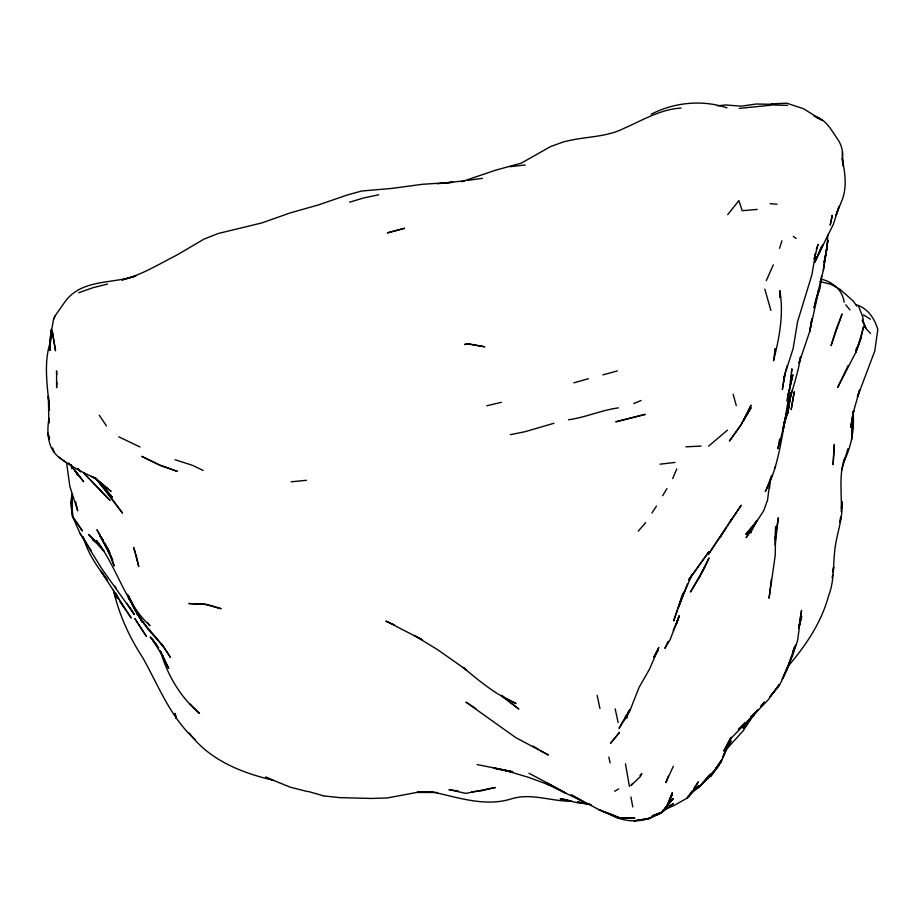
<?xml version="1.0" encoding="UTF-8"?>
<svg xmlns="http://www.w3.org/2000/svg" width="924" height="924" viewBox="0 0 924 924"><rect width="100%" height="100%" fill="white"/><g stroke="black" fill="none" stroke-linecap="round" stroke-linejoin="round"><path stroke-width="1.39" d="M779.74 297.54L779.856 290.633C783.91 314.437 779.279 337.814 773.527 360.799L775.317 348.591M851.997 433.31L852.979 411.919C854.735 428.955 851.42 446.269 843.889 461.619M757.276 520.593L746.234 537.514L757.276 520.593L745.83 534.349L757.414 520.478L763.767 510.591L767.567 499.965L769.808 482.12L771.806 475.329L766.689 488.461M851.697 439.628L853.406 411.515M56.849 382.328L56.63 387.687L56.549 370.882L56.861 374.532M769.577 488.415L769.9 480.526M50.566 335.851L49.723 350.404L51.409 329.383L49.723 350.404L50.566 335.851L53.534 319.45L55.07 315.892L65.177 301.501C81.924 278.771 112.266 284.142 136.013 275.849M842.249 156.826C843.15 151.074 841.406 145.345 838.472 140.425C831.762 131 826.414 119.057 814.032 116.193M833.806 451.466L833.101 464.668L834.372 444.317L833.875 450.138M629.417 786.359L625.456 763.825M771.124 583.333L769.08 598.221L771.401 579.348M840.621 516.874L840.159 522.487L840.701 517.128M841.325 508.466C841.637 491.522 838.934 474.289 844.721 457.727M827.234 246.997L824.15 262.173L827.234 246.997L827.708 234.904M841.233 511.781L841.903 501.455C843.381 519.011 835.874 535.377 834.545 552.679C833.113 567.013 834.095 581.739 828.701 595.391C821.54 622.418 805.705 645.784 787.675 666.735M833.055 572.395L833.644 567.244L832.951 571.286M789.604 388.646L790.101 384.396M790.424 381.566L791.083 375.906M791.406 373.077L791.891 368.826C788.9 395.657 785.804 422.742 777.904 448.694L779.59 439.108M821.563 276.114L820.015 288.265L815.234 301.848M783.991 424.22L787.571 413.675L790.875 393.231M788.784 406.976L790.147 398.637M774.474 354.308L775.305 348.683M823.319 270.478L827.846 240.598L823.319 270.478L814.021 307.935L818.71 290.39L809.713 331.531L799.006 363.155L800.669 356.456C797.655 376.773 789.65 395.795 786.012 415.962L791.66 390.956M816.308 249.122L818.063 244.479L814.298 258.662L815.569 253.257L811.884 274.832L797.551 321.771L793.15 348.533L785.007 373.943L782.351 389.501L784.672 374.763L787.144 365.777M825.606 255.532L824.901 260.025M853.199 412.427L850.692 427.442L853.741 410.845L853.51 411.711L859.574 390.101L857.472 396.916L874.774 350.993L877.8 329.602C874.554 318.191 867.694 308.235 855.913 304.55M790.748 393.566L788.865 404.724L791.845 390.898M774.705 539.397L775.155 536.705M775.617 534.003L778.355 517.833L775.132 545.033L775.64 526.668L775.236 555.405L770.997 584.823M787.652 396.639L788.218 394.121L787.71 396.777M798.683 626.587L799.156 623.885M799.641 621.182L801.558 610.371L797.689 640.078L792.561 655.832L782.258 679.256L789.165 662.958L794.628 647.17L792.526 653.603M72.245 493.601L70.617 502.933L72.603 516.689L80.018 533.321L101.536 568.387L134.327 614.448L126.946 603.407M789.015 402.287C781.496 432.074 780.283 464.091 765.245 491.476L766.181 489.778M832.108 577.812L832.639 575.063M786.878 400.97L788.218 394.121M50.277 342.169C43.105 364.46 47.886 387.583 49.411 410.279L48.383 396.257L48.868 423.157L48.984 418.48C46.546 432.513 47.505 449.422 60.279 458.258C71.136 466.585 83.472 472.718 95.819 478.505L91.372 476.334L95.576 478.759L111.076 491.372L95.23 477.927M814.298 258.662L814.483 257.808M785.712 417.336L782.697 431.196L787.467 409.309M789.442 390.067L792.884 374.786L788.08 394.941L789.442 390.067L788.634 392.769M798.706 628.135L801.674 616.574L798.798 627.558M847.897 448.764L841.487 470.766M783.852 423.85L785.654 417.267M628.332 711.884L626.576 718.156L628.574 711.365M784.118 422.903L788.957 405.74L787.571 413.675L788.738 407.114L783.021 427.812M752.159 527.766L750.6 532.975L756.825 520.327L753.88 525.825M779.579 248.302L781.9 240.748M835.435 331.323L831.046 345.668L842.134 313.941L835.827 330.018M677.893 608.165L682.755 593.37M791.683 656.179L787.098 669.819L779.198 685.747L770.339 696.396M677.465 609.447L673.631 620.974L681.75 598.151L692.03 574.74L688.519 580.168M774.832 468.249L775.594 466.17M684.592 591.129L678.597 606.918L687.479 583.887M668.26 776.264L665.811 782.686L673.319 766.273M793.058 651.27L795.599 645.056M819.369 251.813L821.436 246.927M673.157 630.642L678.909 617.082L670.027 639.882L664.899 648.348L668.098 641.337M672.684 478.563L676.795 468.895M53.534 319.45L55.07 315.892M848.128 365.454L837.71 387.433L855.601 352.725L860.972 337.988L863.524 326.749L858.511 344.918L855.959 349.468M766.285 280.642L773.33 264.841M814.656 262.277L823.134 244.641L814.656 262.277L822.441 245.796M788.842 663.675L789.165 662.958M704.585 567.532L709.031 557.981L699.168 577.685L690.505 592.018L704.585 567.532L699.168 577.685M818.098 255.082L833.309 224.463L839.131 206.271L835.943 215.246L842.48 199.099C847.273 185.47 844.709 171.772 842.191 158.085L842.896 165.974L842.503 151.767M818.86 253.026L822.452 245.842M728.944 741.048L723.7 751.039L731.762 737.595L768.167 699.849L779.336 684.569L770.108 696.442M653.638 657.207L658.824 647.505L649.445 669.288L639.096 687.352L629.833 710.891L619.057 728.343L623.781 719.865M625.121 717.44L626.472 715.026M669.484 799.248L672.326 794.397C668.433 803.545 664.414 815.164 652.61 815.776M720.939 536.186L719.738 537.941L731.981 518.78L708.477 554.273L715.211 544.017M662.67 495.68L666.943 488.634M654.735 655.89L658.338 649.953L653.869 657.299M726.264 527.581L716.042 542.85M651.974 512.982L656.433 506.133M688.957 579.591L708.824 551.813L688.992 579.591M730.457 521.344L741.267 505.22L730.156 521.529M692.076 791.025L686.959 798.221L673.989 805.532L662.751 810.336M693.647 788.738L698.348 781.877L693.612 789.916L687.364 797.897L698.948 785.723L694.536 789.061M725.652 748.775L727.234 746.592M728.817 744.409L731.196 741.129C723.942 751.651 722.198 765.28 711.757 773.7M711.699 773.584L713.351 771.471M715.834 768.306L721.632 760.926L710.648 776.218L721.621 759.978L711.896 774.878L698.405 787.537L700.288 785.446M758.419 709.655L742.931 727.13L754.561 714.102L743.035 728.147L754.342 713.952L743.243 730.688L725.756 750.045M760.949 706.467L764.321 702.217M727.685 214.68L738.9 200.577L742.168 210.718L757.195 209.413M661.688 812.566L673.042 798.671L661.053 812.947L652.286 815.869M669.808 805.763L673.388 803.649L661.053 812.947L663.236 810.36M665.014 808.234L673.042 798.671M757.946 709.667L751.224 716.701M760.614 706.467L764.183 702.217M638.265 531.127L645.645 522.672M703.095 782.316L710.602 773.954L698.856 787.479L692.873 791.233M632.721 783.517L630.896 785.516L640.32 776.645L641.822 773.504L640.009 775.513M738.288 729.209L745.067 722.51M708.616 446.13L727.488 430.134M755.728 712.612L750.923 716.643L756.167 712.265M614.656 791.256L618.734 788.911M651.189 114.195C674.462 102.31 702.217 99.549 726.899 107.819M633.795 403.569L641.083 400.496M564.703 141.441L550.554 146.581L521.367 163.098L495.414 170.259L461.757 181.67M652.436 815.707L661.457 812.485M78.69 292.746L92.966 287.711L107.519 284.072M654.215 815.107L661.965 812.392L648.671 818.629L662.335 811.838L648.856 818.756L633.98 820.812L649.122 818.329C635.504 822.961 620.824 821.101 608.72 813.432M462.231 181.589L464.968 180.711L437.283 183.772M553.95 423.273L525.075 431.704L510.383 434.661M349.653 202.16L364.068 197.84L378.736 194.802M134.742 276.218L121.968 279.949C141.719 274.994 158.928 264.149 176.888 255.059L204.042 239.085L218.076 233.541L261.931 222.903L289.801 213.028L318.722 204.839L347.158 195.033L361.642 191.025L392.18 188.38L422.314 184.303L452.668 182.305L441.476 183.368M573.908 382.848L588.357 378.713M602.875 374.89L617.359 370.917M565.269 141.534C584.73 136.302 605.509 137.688 624.035 128.355C642.596 120.236 660.256 109.286 681.069 108.073M486.798 405.763L501.397 402.321M568.526 419.739C585.539 417.486 601.362 410.117 618.375 407.888M467.567 180.388L482.443 178.332M772.221 105.07L739.235 108.397M660.048 464.183L674.994 462.427M510.025 166.701L525.178 164.957M717.417 105.821L725.71 104.955L741.198 106.179L756.213 104.008L771.967 104.308L771.309 103.892L786.763 103.188L803.568 108.766L822.441 120.466L816.239 117.464M291.187 481.831L306.398 480.295M685.908 446.823L701.05 446.061M471.621 791.868L481.185 790.863L495.31 787.479L465.823 793.381L448.96 789.616L458.2 791.036M432.536 791.949L417.313 792.295L432.536 791.949C458.662 797.608 485.955 807.368 512.612 798.486C532.293 792.954 551.998 801.639 571.898 801.189M773.607 105.013L787.571 105.348M770.131 203.696L777.061 204.227M589.258 804.18L577.188 802.713L560.187 798.671L568.156 800.045M323.908 795.934L340.078 797.666L371.633 798.452L387.156 797.978L416.851 792.434L437.514 792.526M820.778 279.083C832.397 281.566 842.676 290.067 844.12 302.206M512.681 771.621L477.2 764.587M583.98 803.072L577.361 801.963L591.256 804.827M586.636 803.51L589.281 803.949M493.693 768.167L510.579 771.54L493.878 768.017L510.926 771.759L505.105 770.385L528.482 777.338L550.854 785.539M819.865 281.589L830.537 284.176L838.207 288.265M307.496 791.556L290.321 787.225L265.627 777.119L272.834 780.26M272.361 780.029C241.037 772.683 209.171 759.817 189.351 733.125M308.189 791.441L323.412 795.818M175.04 459.725L192.331 465.269L203.165 470.455M139.951 446.962L118.746 436.809M550.9 785.469L546.373 783.841L582.952 801.454L571.136 794.848L601.385 810.96L618.075 817.844L609.551 813.744M387.583 621.933L385.828 621.124L394.548 624.924M387.456 621.875L421.991 639.639L414.402 635.527L437.502 649.607L466.643 670.085L463.086 667.405C479.475 681.196 496.257 694.987 516.089 703.58L501.524 695.991L518.838 709.043L507.68 700.242M475.814 708.477L465.985 702.136L515.523 737.444L548.406 755.024L540.933 750.854M528.921 773.215L547.112 782.871M532.986 746.038L538.657 749.48M863.513 314.888L870.408 319.196M793.277 236.394L796.107 238.461M58.732 457.114L66.447 462.762M98.129 544.063L92.735 539.685L99.815 545.61M839.35 288.738L853.106 300.947L856.814 306.144M501.697 695.229L504.516 697.666M98.799 544.19L88.692 534.58L103.754 551.051M189.605 703.534L199.503 713.432C180.665 697.435 167.798 675.791 160.788 652.217M195.114 739.593C170.443 717.567 158.639 685.931 142.793 657.749C129.152 636.971 118.977 614.321 113.409 590.055M95.218 477.962L112.324 497.251L103.5 486.717M870.604 333.46L865.915 328.528L862.439 320.351M95.819 478.366L102.622 485.654M78.124 468.861L80.931 471.875L78.113 468.849M95.622 478.366L106.098 490.921L122.488 513.109L96.593 479.267M75.087 470.328L77.905 475.259L74.521 469.981L83.691 481.727L68.746 462.866M845.772 304.839L849.93 309.91M156.965 645.379L150.219 636.959L158.732 647.84M74.521 469.981L79.73 476.599M103.188 539.824L99.642 535.215L109.217 551.836M155.625 643.52L151.675 638.392L162.867 656.363L161.954 654.642L168.699 668.491L160.949 652.055M147.563 622.476L149.965 625.71C124.671 602.54 117.186 567.128 96.431 540.494L103.8 550.831M114.645 586.024L116.193 588.195M139.247 616.932L137.099 613.571L147.678 628.886L163.594 646.823L161.261 643.578L170.363 657.403C158.882 636.417 137.803 622.222 129.857 599.018L142.319 622.314L137.688 613.582M119.439 600.785L131.22 618.029L100.889 571.113L107.53 580.26C97.447 567.128 87.503 553.026 83.299 536.786M137.099 613.571L143.982 623.688M99.272 415.199L106.479 425.929M159.91 650.519L161.504 652.921M134.327 614.448L129.984 607.761M80.018 533.321L91.257 550.727M134.419 607.461L128.321 597.597L133.391 605.959M136.175 611.596L127.616 594.432M115.581 593.173L118.688 599.145L116.181 594.12M128.39 595.691L133.541 605.821M121.079 602.263L122.996 606.029M104.99 543.393L109.794 552.922L96.962 529.729L112.693 560.187L106.907 547.493L114.206 565.996L110.672 555.532M858.569 306.294L862.82 316.932L863.524 322.961M862.531 320.64L865.915 328.528L862.3 319.947M135.274 551.928L133.599 547.401L138.739 566.516L135.99 554.4M52.633 448.024L54.042 451.917M49.573 438.496L47.771 433.125L49.33 438.923M114.068 592.365L115.766 598.117L115.488 595.264M764.806 289.096L770.893 310.464M733.125 394.259L736.289 405.613M75.606 501.617L77.708 510.88L69.82 486.301L66.782 464.079M615.176 708.87L618.121 722.499M71.229 464.657L72.141 468.803L71.367 465.28M597.17 695.437L599.942 708.489M608.87 757.022L610.083 762.97M630.942 797.019L632.778 806.918M852.436 416.516L852.956 420.663M115.488 595.333L115.766 598.117M811.919 318.664L809.713 331.531L811.919 318.664M793.658 394.663L791.175 409.678L794.305 391.776L793.658 394.663M784.846 374.497L783.529 381.092L784.846 374.497M832.247 215.384L830.249 224.913L832.247 215.384M679.094 615.881L676.137 624.659L679.094 615.881M672.36 792.688L669.831 800.265L666.135 807.53L672.36 792.688M860.972 337.988L855.601 352.725L860.972 337.988M729.013 741.475L722.764 757.53L730.919 737.294L729.013 741.475M750.993 405.37L740.736 425.571L729.417 441.083L740.355 425.606L751.12 407.634L743.774 420.143L750.993 405.37M629.96 709.505L623.735 720.801L629.96 709.505M619.45 732.466L610.66 743.15L619.45 732.466M645.114 414.414L616.019 421.76L645.114 414.414M404.469 228.32L387.526 232.836L404.469 228.32M468.168 343.728L464.587 344.479L468.272 344.028L484.753 346.812L468.168 343.728M634.615 818.052L618.144 817.682L634.615 818.052M204.724 604.273L188.843 603.534L207.496 604.527L221.159 608.72L204.724 604.273M177.408 471.413L160.048 465.338L141.719 456.352L159.898 465.13L177.408 471.413M619.207 817.659L598.66 809.539L619.207 817.659M565.996 793.289L547.424 783.09L565.996 793.289M94.479 484.245L83.668 472.949L110.025 500.438L94.479 484.245M80.919 528.678L72.603 516.689L71.725 496.396L72.603 516.689L82.479 530.953L80.919 528.678M146.281 636.209L134.996 618.826L146.281 636.209M176.057 718.04L175.121 713.478L176.057 718.04M55.498 350.635L52.218 331L55.498 350.635"/></g></svg>
